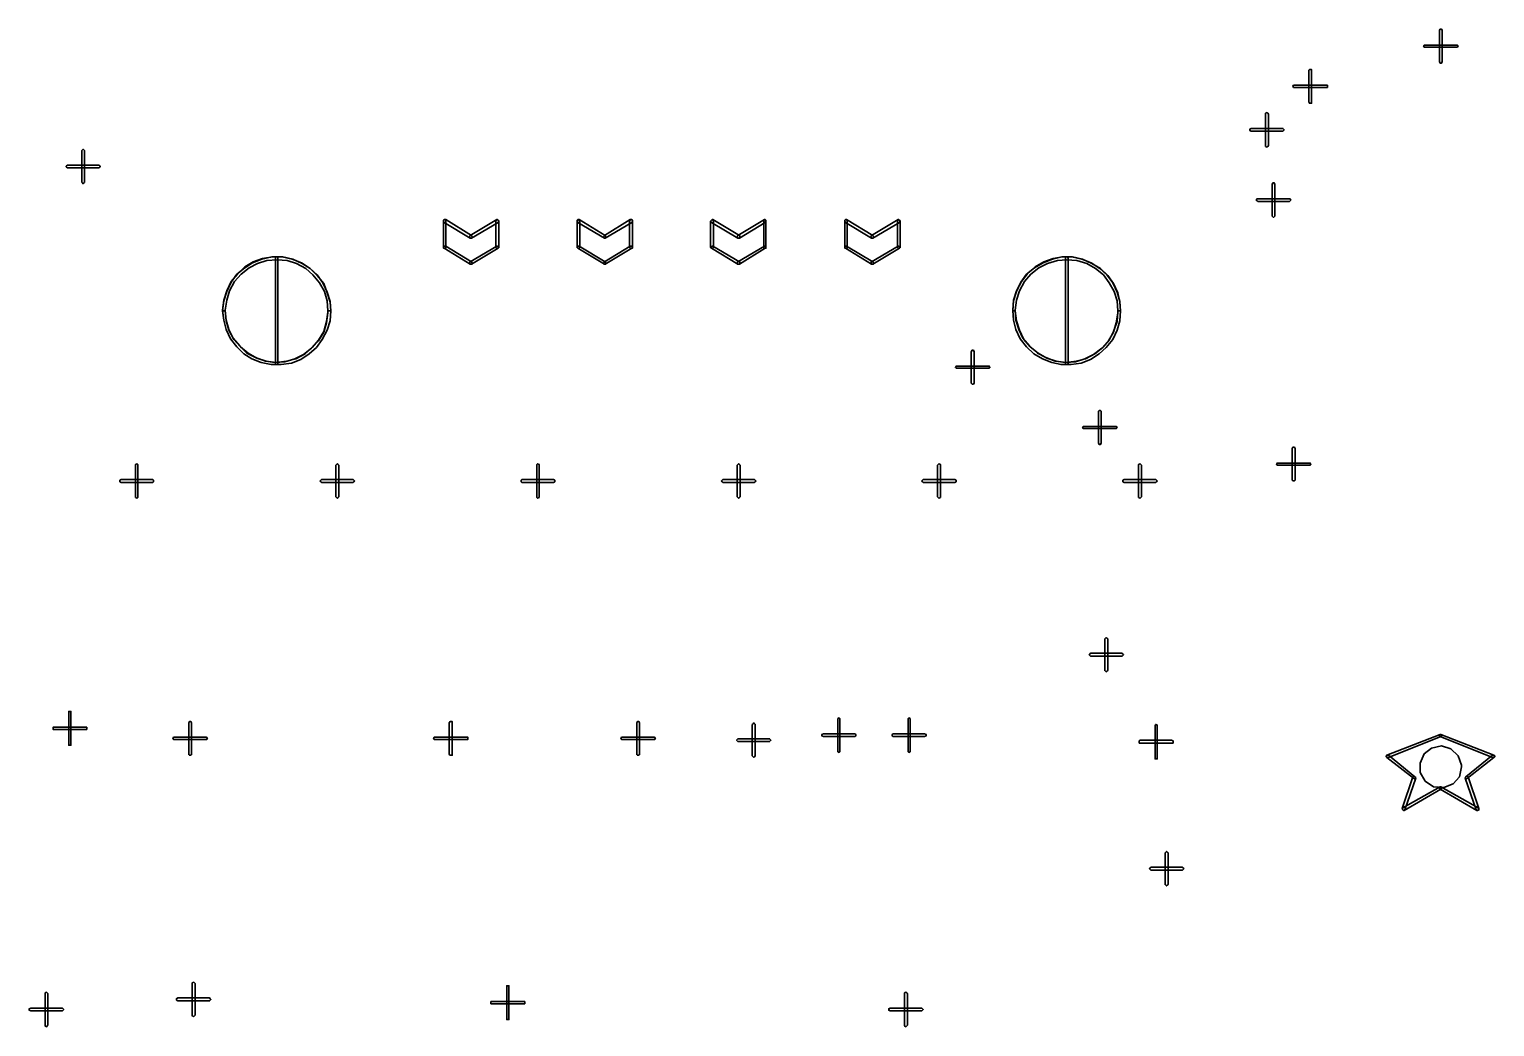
# Model space of a CAD drawing. Header units: millimetres. Extents: x 0 to 1189, y 35 to 806.
# Drawn here: x 705.1 to 756.1, y 436.7 to 471.5 of the extents above; entities that cross this region are included whole.
import ezdxf

# ---------------------------------------------------------------- set-up
doc = ezdxf.new("R2010")
doc.units = ezdxf.units.MM
doc.layers.add('Pen 1', color=7, linetype='Continuous')

msp = doc.modelspace()

# ---------------------------------------------------------------- linework, layer by layer
at = {"layer": 'Pen 1', "color": 7, "lineweight": 30}
for points in [[(754.2, 471.425), (754.225, 471.45), (754.25, 471.45), (754.275, 471.45), (754.3, 471.425), (754.3, 470.325), (754.275, 470.275), (754.25, 470.275), (754.225, 470.275), (754.2, 470.325), (754.2, 471.425)], [(754.2, 471.425), (754.225, 471.45), (754.25, 471.45), (754.275, 471.45), (754.3, 471.425), (754.3, 470.325), (754.275, 470.275), (754.25, 470.275), (754.225, 470.275), (754.2, 470.325), (754.2, 471.425)], [(753.7, 470.825), (753.675, 470.825), (753.65, 470.875), (753.675, 470.9), (753.7, 470.9), (754.8, 470.9), (754.825, 470.9), (754.85, 470.875), (754.825, 470.825), (754.8, 470.825), (753.7, 470.825)], [(753.7, 470.825), (753.675, 470.825), (753.65, 470.875), (753.675, 470.9), (753.7, 470.9), (754.8, 470.9), (754.825, 470.9), (754.85, 470.875), (754.825, 470.825), (754.8, 470.825), (753.7, 470.825)], [(749.65, 470.025), (749.675, 470.05), (749.7, 470.05), (749.75, 470.05), (749.75, 470.025), (749.75, 468.925), (749.75, 468.875), (749.7, 468.875), (749.675, 468.875), (749.65, 468.925), (749.65, 470.025)], [(749.65, 470.025), (749.675, 470.05), (749.7, 470.05), (749.75, 470.05), (749.75, 470.025), (749.75, 468.925), (749.75, 468.875), (749.7, 468.875), (749.675, 468.875), (749.65, 468.925), (749.65, 470.025)], [(749.15, 469.425), (749.125, 469.425), (749.1, 469.475), (749.125, 469.5), (749.15, 469.5), (750.25, 469.5), (750.3, 469.5), (750.3, 469.475), (750.3, 469.425), (750.25, 469.425), (749.15, 469.425)], [(749.15, 469.425), (749.125, 469.425), (749.1, 469.475), (749.125, 469.5), (749.15, 469.5), (750.25, 469.5), (750.3, 469.5), (750.3, 469.475), (750.3, 469.425), (750.25, 469.425), (749.15, 469.425)], [(748.15, 468.5), (748.15, 468.525), (748.2, 468.55), (748.225, 468.525), (748.25, 468.5), (748.25, 467.4), (748.225, 467.375), (748.2, 467.35), (748.15, 467.375), (748.15, 467.4), (748.15, 468.5)], [(748.15, 468.5), (748.15, 468.525), (748.2, 468.55), (748.225, 468.525), (748.25, 468.5), (748.25, 467.4), (748.225, 467.375), (748.2, 467.35), (748.15, 467.375), (748.15, 467.4), (748.15, 468.5)], [(747.65, 467.9), (747.6, 467.925), (747.6, 467.95), (747.6, 467.975), (747.65, 468), (748.75, 468), (748.775, 467.975), (748.8, 467.95), (748.775, 467.925), (748.75, 467.9), (747.65, 467.9)], [(747.65, 467.9), (747.6, 467.925), (747.6, 467.95), (747.6, 467.975), (747.65, 468), (748.75, 468), (748.775, 467.975), (748.8, 467.95), (748.775, 467.925), (748.75, 467.9), (747.65, 467.9)], [(706.925, 467.225), (706.95, 467.25), (706.975, 467.275), (707, 467.25), (707.025, 467.225), (707.025, 466.125), (707, 466.1), (706.975, 466.075), (706.95, 466.1), (706.925, 466.125), (706.925, 467.225)], [(706.925, 467.225), (706.95, 467.25), (706.975, 467.275), (707, 467.25), (707.025, 467.225), (707.025, 466.125), (707, 466.1), (706.975, 466.075), (706.95, 466.1), (706.925, 466.125), (706.925, 467.225)], [(706.425, 466.625), (706.4, 466.65), (706.375, 466.675), (706.4, 466.7), (706.425, 466.725), (707.525, 466.725), (707.55, 466.7), (707.575, 466.675), (707.55, 466.65), (707.525, 466.625), (706.425, 466.625)], [(706.425, 466.625), (706.4, 466.65), (706.375, 466.675), (706.4, 466.7), (706.425, 466.725), (707.525, 466.725), (707.55, 466.7), (707.575, 466.675), (707.55, 466.65), (707.525, 466.625), (706.425, 466.625)], [(748.375, 466.05), (748.4, 466.1), (748.425, 466.1), (748.45, 466.1), (748.475, 466.05), (748.475, 464.95), (748.45, 464.925), (748.425, 464.9), (748.4, 464.925), (748.375, 464.95), (748.375, 466.05)], [(748.375, 466.05), (748.4, 466.1), (748.425, 466.1), (748.45, 466.1), (748.475, 466.05), (748.475, 464.95), (748.45, 464.925), (748.425, 464.9), (748.4, 464.925), (748.375, 464.95), (748.375, 466.05)], [(747.875, 465.45), (747.85, 465.475), (747.825, 465.5), (747.85, 465.55), (747.875, 465.55), (748.975, 465.55), (749, 465.55), (749.025, 465.5), (749, 465.475), (748.975, 465.45), (747.875, 465.45)], [(747.875, 465.45), (747.85, 465.475), (747.825, 465.5), (747.85, 465.55), (747.875, 465.55), (748.975, 465.55), (749, 465.55), (749.025, 465.5), (749, 465.475), (748.975, 465.45), (747.875, 465.45)], [(720.5, 464.275), (720.525, 464.225), (720.525, 464.2), (720.5, 464.175), (720.45, 464.175), (719.55, 464.725), (719.525, 464.775), (719.525, 464.8), (719.55, 464.825), (719.6, 464.825), (720.5, 464.275)], [(720.5, 464.275), (720.525, 464.225), (720.525, 464.2), (720.5, 464.175), (720.45, 464.175), (719.55, 464.725), (719.525, 464.775), (719.525, 464.8), (719.55, 464.825), (719.6, 464.825), (720.5, 464.275)], [(719.525, 464.775), (719.525, 464.8), (719.575, 464.825), (719.6, 464.8), (719.6, 464.775), (719.6, 463.85), (719.6, 463.825), (719.575, 463.825), (719.525, 463.825), (719.525, 463.85), (719.525, 464.775)], [(719.525, 464.775), (719.525, 464.8), (719.575, 464.825), (719.6, 464.8), (719.6, 464.775), (719.6, 463.85), (719.6, 463.825), (719.575, 463.825), (719.525, 463.825), (719.525, 463.85), (719.525, 464.775)], [(721.375, 464.825), (721.4, 464.825), (721.425, 464.8), (721.45, 464.775), (721.425, 464.725), (720.5, 464.175), (720.475, 464.175), (720.45, 464.2), (720.425, 464.225), (720.45, 464.275), (721.375, 464.825)], [(721.375, 464.825), (721.4, 464.825), (721.425, 464.8), (721.45, 464.775), (721.425, 464.725), (720.5, 464.175), (720.475, 464.175), (720.45, 464.2), (720.425, 464.225), (720.45, 464.275), (721.375, 464.825)], [(721.45, 463.85), (721.425, 463.825), (721.4, 463.825), (721.375, 463.825), (721.35, 463.85), (721.35, 464.775), (721.375, 464.8), (721.4, 464.825), (721.425, 464.8), (721.45, 464.775), (721.45, 463.85)], [(721.45, 463.85), (721.425, 463.825), (721.4, 463.825), (721.375, 463.825), (721.35, 463.85), (721.35, 464.775), (721.375, 464.8), (721.4, 464.825), (721.425, 464.8), (721.45, 464.775), (721.45, 463.85)], [(725.15, 464.275), (725.175, 464.225), (725.175, 464.2), (725.15, 464.175), (725.125, 464.175), (724.2, 464.725), (724.175, 464.775), (724.175, 464.8), (724.2, 464.825), (724.25, 464.825), (725.15, 464.275)], [(725.15, 464.275), (725.175, 464.225), (725.175, 464.2), (725.15, 464.175), (725.125, 464.175), (724.2, 464.725), (724.175, 464.775), (724.175, 464.8), (724.2, 464.825), (724.25, 464.825), (725.15, 464.275)], [(724.175, 464.775), (724.2, 464.8), (724.225, 464.825), (724.25, 464.8), (724.275, 464.775), (724.275, 463.85), (724.25, 463.825), (724.225, 463.825), (724.2, 463.825), (724.175, 463.85), (724.175, 464.775)], [(724.175, 464.775), (724.2, 464.8), (724.225, 464.825), (724.25, 464.8), (724.275, 464.775), (724.275, 463.85), (724.25, 463.825), (724.225, 463.825), (724.2, 463.825), (724.175, 463.85), (724.175, 464.775)], [(726.025, 464.825), (726.075, 464.825), (726.1, 464.8), (726.1, 464.775), (726.075, 464.725), (725.15, 464.175), (725.125, 464.175), (725.1, 464.2), (725.1, 464.225), (725.125, 464.275), (726.025, 464.825)], [(726.025, 464.825), (726.075, 464.825), (726.1, 464.8), (726.1, 464.775), (726.075, 464.725), (725.15, 464.175), (725.125, 464.175), (725.1, 464.2), (725.1, 464.225), (725.125, 464.275), (726.025, 464.825)], [(726.1, 463.85), (726.1, 463.825), (726.05, 463.825), (726.025, 463.825), (726, 463.85), (726, 464.775), (726.025, 464.8), (726.05, 464.825), (726.1, 464.8), (726.1, 464.775), (726.1, 463.85)], [(726.1, 463.85), (726.1, 463.825), (726.05, 463.825), (726.025, 463.825), (726, 463.85), (726, 464.775), (726.025, 464.8), (726.05, 464.825), (726.1, 464.8), (726.1, 464.775), (726.1, 463.85)], [(729.825, 464.275), (729.85, 464.225), (729.825, 464.2), (729.8, 464.175), (729.775, 464.175), (728.85, 464.725), (728.825, 464.775), (728.85, 464.8), (728.875, 464.825), (728.9, 464.825), (729.825, 464.275)], [(729.825, 464.275), (729.85, 464.225), (729.825, 464.2), (729.8, 464.175), (729.775, 464.175), (728.85, 464.725), (728.825, 464.775), (728.85, 464.8), (728.875, 464.825), (728.9, 464.825), (729.825, 464.275)], [(728.825, 464.775), (728.85, 464.8), (728.875, 464.825), (728.9, 464.8), (728.925, 464.775), (728.925, 463.85), (728.9, 463.825), (728.875, 463.825), (728.85, 463.825), (728.825, 463.85), (728.825, 464.775)], [(728.825, 464.775), (728.85, 464.8), (728.875, 464.825), (728.9, 464.8), (728.925, 464.775), (728.925, 463.85), (728.9, 463.825), (728.875, 463.825), (728.85, 463.825), (728.825, 463.85), (728.825, 464.775)], [(730.7, 464.825), (730.725, 464.825), (730.75, 464.8), (730.75, 464.775), (730.725, 464.725), (729.825, 464.175), (729.775, 464.175), (729.75, 464.2), (729.75, 464.225), (729.775, 464.275), (730.7, 464.825)], [(730.7, 464.825), (730.725, 464.825), (730.75, 464.8), (730.75, 464.775), (730.725, 464.725), (729.825, 464.175), (729.775, 464.175), (729.75, 464.2), (729.75, 464.225), (729.775, 464.275), (730.7, 464.825)], [(730.75, 463.85), (730.75, 463.825), (730.725, 463.825), (730.675, 463.825), (730.675, 463.85), (730.675, 464.775), (730.675, 464.8), (730.725, 464.825), (730.75, 464.8), (730.75, 464.775), (730.75, 463.85)], [(730.75, 463.85), (730.75, 463.825), (730.725, 463.825), (730.675, 463.825), (730.675, 463.85), (730.675, 464.775), (730.675, 464.8), (730.725, 464.825), (730.75, 464.8), (730.75, 464.775), (730.75, 463.85)], [(734.475, 464.275), (734.5, 464.225), (734.5, 464.2), (734.475, 464.175), (734.425, 464.175), (733.525, 464.725), (733.5, 464.775), (733.5, 464.8), (733.525, 464.825), (733.55, 464.825), (734.475, 464.275)], [(734.475, 464.275), (734.5, 464.225), (734.5, 464.2), (734.475, 464.175), (734.425, 464.175), (733.525, 464.725), (733.5, 464.775), (733.5, 464.8), (733.525, 464.825), (733.55, 464.825), (734.475, 464.275)], [(733.5, 464.775), (733.5, 464.8), (733.525, 464.825), (733.575, 464.8), (733.575, 464.775), (733.575, 463.85), (733.575, 463.825), (733.525, 463.825), (733.5, 463.825), (733.5, 463.85), (733.5, 464.775)], [(733.5, 464.775), (733.5, 464.8), (733.525, 464.825), (733.575, 464.8), (733.575, 464.775), (733.575, 463.85), (733.575, 463.825), (733.525, 463.825), (733.5, 463.825), (733.5, 463.85), (733.5, 464.775)], [(735.35, 464.825), (735.375, 464.825), (735.4, 464.8), (735.425, 464.775), (735.4, 464.725), (734.475, 464.175), (734.45, 464.175), (734.425, 464.2), (734.4, 464.225), (734.425, 464.275), (735.35, 464.825)], [(735.35, 464.825), (735.375, 464.825), (735.4, 464.8), (735.425, 464.775), (735.4, 464.725), (734.475, 464.175), (734.45, 464.175), (734.425, 464.2), (734.4, 464.225), (734.425, 464.275), (735.35, 464.825)], [(735.425, 463.85), (735.4, 463.825), (735.375, 463.825), (735.35, 463.825), (735.325, 463.85), (735.325, 464.775), (735.35, 464.8), (735.375, 464.825), (735.4, 464.8), (735.425, 464.775), (735.425, 463.85)], [(735.425, 463.85), (735.4, 463.825), (735.375, 463.825), (735.35, 463.825), (735.325, 463.85), (735.325, 464.775), (735.35, 464.8), (735.375, 464.825), (735.4, 464.8), (735.425, 464.775), (735.425, 463.85)], [(719.55, 463.825), (719.525, 463.85), (719.525, 463.875), (719.55, 463.9), (719.6, 463.9), (720.5, 463.35), (720.525, 463.325), (720.525, 463.275), (720.5, 463.275), (720.45, 463.275), (719.55, 463.825)], [(719.55, 463.825), (719.525, 463.85), (719.525, 463.875), (719.55, 463.9), (719.6, 463.9), (720.5, 463.35), (720.525, 463.325), (720.525, 463.275), (720.5, 463.275), (720.45, 463.275), (719.55, 463.825)], [(720.5, 463.275), (720.475, 463.275), (720.45, 463.275), (720.425, 463.325), (720.45, 463.35), (721.375, 463.9), (721.4, 463.9), (721.425, 463.875), (721.45, 463.85), (721.425, 463.825), (720.5, 463.275)], [(720.5, 463.275), (720.475, 463.275), (720.45, 463.275), (720.425, 463.325), (720.45, 463.35), (721.375, 463.9), (721.4, 463.9), (721.425, 463.875), (721.45, 463.85), (721.425, 463.825), (720.5, 463.275)], [(724.2, 463.825), (724.175, 463.85), (724.175, 463.875), (724.2, 463.9), (724.25, 463.9), (725.15, 463.35), (725.175, 463.325), (725.175, 463.275), (725.15, 463.275), (725.125, 463.275), (724.2, 463.825)], [(724.2, 463.825), (724.175, 463.85), (724.175, 463.875), (724.2, 463.9), (724.25, 463.9), (725.15, 463.35), (725.175, 463.325), (725.175, 463.275), (725.15, 463.275), (725.125, 463.275), (724.2, 463.825)], [(725.15, 463.275), (725.125, 463.275), (725.1, 463.275), (725.1, 463.325), (725.125, 463.35), (726.025, 463.9), (726.075, 463.9), (726.1, 463.875), (726.1, 463.85), (726.075, 463.825), (725.15, 463.275)], [(725.15, 463.275), (725.125, 463.275), (725.1, 463.275), (725.1, 463.325), (725.125, 463.35), (726.025, 463.9), (726.075, 463.9), (726.1, 463.875), (726.1, 463.85), (726.075, 463.825), (725.15, 463.275)], [(728.85, 463.825), (728.825, 463.85), (728.85, 463.875), (728.875, 463.9), (728.9, 463.9), (729.825, 463.35), (729.85, 463.325), (729.825, 463.275), (729.8, 463.275), (729.775, 463.275), (728.85, 463.825)], [(728.85, 463.825), (728.825, 463.85), (728.85, 463.875), (728.875, 463.9), (728.9, 463.9), (729.825, 463.35), (729.85, 463.325), (729.825, 463.275), (729.8, 463.275), (729.775, 463.275), (728.85, 463.825)], [(729.825, 463.275), (729.775, 463.275), (729.75, 463.275), (729.75, 463.325), (729.775, 463.35), (730.7, 463.9), (730.725, 463.9), (730.75, 463.875), (730.75, 463.85), (730.725, 463.825), (729.825, 463.275)], [(729.825, 463.275), (729.775, 463.275), (729.75, 463.275), (729.75, 463.325), (729.775, 463.35), (730.7, 463.9), (730.725, 463.9), (730.75, 463.875), (730.75, 463.85), (730.725, 463.825), (729.825, 463.275)], [(733.525, 463.825), (733.5, 463.85), (733.5, 463.875), (733.525, 463.9), (733.55, 463.9), (734.475, 463.35), (734.5, 463.325), (734.5, 463.275), (734.475, 463.275), (734.425, 463.275), (733.525, 463.825)], [(733.525, 463.825), (733.5, 463.85), (733.5, 463.875), (733.525, 463.9), (733.55, 463.9), (734.475, 463.35), (734.5, 463.325), (734.5, 463.275), (734.475, 463.275), (734.425, 463.275), (733.525, 463.825)], [(734.475, 463.275), (734.45, 463.275), (734.425, 463.275), (734.4, 463.325), (734.425, 463.35), (735.35, 463.9), (735.375, 463.9), (735.4, 463.875), (735.425, 463.85), (735.4, 463.825), (734.475, 463.275)], [(734.475, 463.275), (734.45, 463.275), (734.425, 463.275), (734.4, 463.325), (734.425, 463.35), (735.35, 463.9), (735.375, 463.9), (735.4, 463.875), (735.425, 463.85), (735.4, 463.825), (734.475, 463.275)], [(711.825, 461.65), (711.875, 462), (711.975, 462.325), (712.125, 462.65), (712.325, 462.925), (712.6, 463.15), (712.875, 463.325), (713.2, 463.45), (713.55, 463.525), (713.9, 463.525), (714.25, 463.45), (714.575, 463.325), (714.875, 463.125), (715.125, 462.9), (715.325, 462.625), (715.475, 462.3), (715.575, 461.975), (715.6, 461.65), (715.5, 461.65), (715.475, 462), (715.375, 462.325), (715.2, 462.625), (714.975, 462.9), (714.725, 463.125), (714.4, 463.3), (714.075, 463.4), (713.725, 463.425), (713.375, 463.4), (713.05, 463.3), (712.75, 463.15), (712.475, 462.925), (712.25, 462.675), (712.075, 462.35), (711.975, 462.025), (711.925, 461.675), (711.925, 461.65), (711.825, 461.65)], [(715.6, 461.65), (715.575, 461.3), (715.475, 460.975), (715.3, 460.65), (715.1, 460.375), (714.85, 460.15), (714.55, 459.95), (714.225, 459.825), (713.875, 459.775), (713.525, 459.775), (713.175, 459.85), (712.85, 459.975), (712.575, 460.15), (712.325, 460.4), (712.1, 460.675), (711.95, 461), (711.875, 461.325), (711.825, 461.675), (711.875, 462.025), (711.975, 462.35), (712.125, 462.675), (712.35, 462.925), (712.6, 463.175), (712.9, 463.35), (713.225, 463.475), (713.575, 463.525), (713.925, 463.525), (714.275, 463.45), (714.6, 463.3), (714.875, 463.125), (715.125, 462.875), (715.35, 462.6), (715.475, 462.275), (715.575, 461.95), (715.6, 461.65)], [(715.5, 461.65), (715.475, 462), (715.375, 462.325), (715.2, 462.625), (714.975, 462.9), (714.725, 463.125), (714.4, 463.3), (714.075, 463.4), (713.725, 463.425), (713.375, 463.4), (713.05, 463.3), (712.75, 463.15), (712.475, 462.925), (712.25, 462.675), (712.075, 462.35), (711.975, 462.025), (711.925, 461.675), (711.95, 461.325), (712.05, 461), (712.2, 460.7), (712.425, 460.425), (712.675, 460.175), (712.975, 460.025), (713.325, 459.9), (713.65, 459.85), (714, 459.875), (714.35, 459.975), (714.65, 460.125), (714.925, 460.35), (715.175, 460.6), (715.35, 460.9), (715.45, 461.225), (715.5, 461.575), (715.5, 461.65)], [(713.675, 463.475), (713.675, 463.525), (713.725, 463.525), (713.75, 463.525), (713.75, 463.475), (713.75, 459.825), (713.75, 459.775), (713.725, 459.775), (713.675, 459.775), (713.675, 459.825), (713.675, 463.475)], [(713.675, 463.475), (713.675, 463.525), (713.725, 463.525), (713.75, 463.525), (713.75, 463.475), (713.75, 459.825), (713.75, 459.775), (713.725, 459.775), (713.675, 459.775), (713.675, 459.825), (713.675, 463.475)], [(739.35, 461.65), (739.375, 462), (739.475, 462.325), (739.625, 462.65), (739.825, 462.925), (740.1, 463.15), (740.4, 463.325), (740.725, 463.45), (741.05, 463.525), (741.4, 463.525), (741.75, 463.45), (742.075, 463.325), (742.375, 463.125), (742.625, 462.9), (742.825, 462.625), (742.975, 462.3), (743.075, 461.975), (743.1, 461.65), (743, 461.65), (742.975, 462), (742.875, 462.325), (742.7, 462.625), (742.5, 462.9), (742.225, 463.125), (741.925, 463.3), (741.575, 463.4), (741.225, 463.425), (740.9, 463.4), (740.55, 463.3), (740.25, 463.15), (739.975, 462.925), (739.75, 462.675), (739.575, 462.35), (739.475, 462.025), (739.425, 461.675), (739.425, 461.65), (739.35, 461.65)], [(743.1, 461.65), (743.075, 461.3), (742.975, 460.975), (742.825, 460.65), (742.6, 460.375), (742.35, 460.15), (742.05, 459.95), (741.725, 459.825), (741.375, 459.775), (741.025, 459.775), (740.7, 459.85), (740.375, 459.975), (740.075, 460.15), (739.825, 460.4), (739.6, 460.675), (739.45, 461), (739.375, 461.325), (739.35, 461.675), (739.375, 462.025), (739.475, 462.35), (739.65, 462.675), (739.85, 462.925), (740.125, 463.175), (740.425, 463.35), (740.75, 463.475), (741.075, 463.525), (741.425, 463.525), (741.775, 463.45), (742.1, 463.3), (742.4, 463.125), (742.65, 462.875), (742.85, 462.6), (743, 462.275), (743.075, 461.95), (743.1, 461.65)], [(743, 461.65), (742.975, 462), (742.875, 462.325), (742.7, 462.625), (742.5, 462.9), (742.225, 463.125), (741.925, 463.3), (741.575, 463.4), (741.225, 463.425), (740.9, 463.4), (740.55, 463.3), (740.25, 463.15), (739.975, 462.925), (739.75, 462.675), (739.575, 462.35), (739.475, 462.025), (739.425, 461.675), (739.45, 461.325), (739.55, 461), (739.7, 460.7), (739.925, 460.425), (740.2, 460.175), (740.5, 460.025), (740.825, 459.9), (741.175, 459.85), (741.525, 459.875), (741.85, 459.975), (742.15, 460.125), (742.45, 460.35), (742.675, 460.6), (742.85, 460.9), (742.95, 461.225), (743, 461.575), (743, 461.65)], [(741.175, 463.475), (741.175, 463.525), (741.225, 463.525), (741.25, 463.525), (741.275, 463.475), (741.275, 459.825), (741.25, 459.775), (741.225, 459.775), (741.175, 459.775), (741.175, 459.825), (741.175, 463.475)], [(741.175, 463.475), (741.175, 463.525), (741.225, 463.525), (741.25, 463.525), (741.275, 463.475), (741.275, 459.825), (741.25, 459.775), (741.225, 459.775), (741.175, 459.775), (741.175, 459.825), (741.175, 463.475)], [(711.925, 461.65), (711.95, 461.3), (712.05, 460.975), (712.225, 460.65), (712.45, 460.4), (712.725, 460.175), (713.025, 460), (713.35, 459.9), (713.7, 459.85), (714.05, 459.9), (714.375, 459.975), (714.7, 460.15), (714.95, 460.375), (715.175, 460.625), (715.35, 460.925), (715.45, 461.275), (715.5, 461.6), (715.5, 461.65), (715.6, 461.65), (715.575, 461.3), (715.475, 460.975), (715.3, 460.65), (715.1, 460.375), (714.85, 460.15), (714.55, 459.95), (714.225, 459.825), (713.875, 459.775), (713.525, 459.775), (713.175, 459.85), (712.85, 459.975), (712.575, 460.15), (712.325, 460.4), (712.1, 460.675), (711.95, 461), (711.875, 461.325), (711.825, 461.65), (711.925, 461.65)], [(739.425, 461.65), (739.475, 461.3), (739.575, 460.975), (739.725, 460.65), (739.95, 460.4), (740.225, 460.175), (740.525, 460), (740.85, 459.9), (741.2, 459.85), (741.55, 459.9), (741.875, 459.975), (742.2, 460.15), (742.475, 460.375), (742.7, 460.625), (742.85, 460.925), (742.975, 461.275), (743, 461.6), (743, 461.65), (743.1, 461.65), (743.075, 461.3), (742.975, 460.975), (742.825, 460.65), (742.6, 460.375), (742.35, 460.15), (742.05, 459.95), (741.725, 459.825), (741.375, 459.775), (741.025, 459.775), (740.7, 459.85), (740.375, 459.975), (740.075, 460.15), (739.825, 460.4), (739.6, 460.675), (739.45, 461), (739.375, 461.325), (739.35, 461.65), (739.425, 461.65)], [(737.9, 460.225), (737.925, 460.275), (737.95, 460.275), (737.975, 460.275), (738, 460.225), (738, 459.125), (737.975, 459.1), (737.95, 459.1), (737.925, 459.1), (737.9, 459.125), (737.9, 460.225)], [(737.9, 460.225), (737.925, 460.275), (737.95, 460.275), (737.975, 460.275), (738, 460.225), (738, 459.125), (737.975, 459.1), (737.95, 459.1), (737.925, 459.1), (737.9, 459.125), (737.9, 460.225)], [(737.4, 459.65), (737.375, 459.65), (737.35, 459.675), (737.375, 459.725), (737.4, 459.725), (738.5, 459.725), (738.525, 459.725), (738.55, 459.675), (738.525, 459.65), (738.5, 459.65), (737.4, 459.65)], [(737.4, 459.65), (737.375, 459.65), (737.35, 459.675), (737.375, 459.725), (737.4, 459.725), (738.5, 459.725), (738.525, 459.725), (738.55, 459.675), (738.525, 459.65), (738.5, 459.65), (737.4, 459.65)], [(742.325, 458.15), (742.35, 458.175), (742.375, 458.175), (742.4, 458.175), (742.425, 458.15), (742.425, 457.05), (742.4, 457), (742.375, 457), (742.35, 457), (742.325, 457.05), (742.325, 458.15)], [(742.325, 458.15), (742.35, 458.175), (742.375, 458.175), (742.4, 458.175), (742.425, 458.15), (742.425, 457.05), (742.4, 457), (742.375, 457), (742.35, 457), (742.325, 457.05), (742.325, 458.15)], [(741.825, 457.55), (741.8, 457.55), (741.775, 457.6), (741.8, 457.625), (741.825, 457.625), (742.925, 457.625), (742.95, 457.625), (742.975, 457.6), (742.95, 457.55), (742.925, 457.55), (741.825, 457.55)], [(741.825, 457.55), (741.8, 457.55), (741.775, 457.6), (741.8, 457.625), (741.825, 457.625), (742.925, 457.625), (742.95, 457.625), (742.975, 457.6), (742.95, 457.55), (742.925, 457.55), (741.825, 457.55)], [(749.075, 456.85), (749.1, 456.9), (749.125, 456.9), (749.15, 456.9), (749.175, 456.85), (749.175, 455.75), (749.15, 455.725), (749.125, 455.725), (749.1, 455.725), (749.075, 455.75), (749.075, 456.85)], [(749.075, 456.85), (749.1, 456.9), (749.125, 456.9), (749.15, 456.9), (749.175, 456.85), (749.175, 455.75), (749.15, 455.725), (749.125, 455.725), (749.1, 455.725), (749.075, 455.75), (749.075, 456.85)], [(708.8, 456.275), (708.8, 456.3), (708.85, 456.325), (708.875, 456.3), (708.875, 456.275), (708.875, 455.175), (708.875, 455.15), (708.85, 455.125), (708.8, 455.15), (708.8, 455.175), (708.8, 456.275)], [(708.8, 456.275), (708.8, 456.3), (708.85, 456.325), (708.875, 456.3), (708.875, 456.275), (708.875, 455.175), (708.875, 455.15), (708.85, 455.125), (708.8, 455.15), (708.8, 455.175), (708.8, 456.275)], [(715.775, 456.275), (715.8, 456.3), (715.825, 456.325), (715.85, 456.3), (715.875, 456.275), (715.875, 455.175), (715.85, 455.15), (715.825, 455.125), (715.8, 455.15), (715.775, 455.175), (715.775, 456.275)], [(715.775, 456.275), (715.8, 456.3), (715.825, 456.325), (715.85, 456.3), (715.875, 456.275), (715.875, 455.175), (715.85, 455.15), (715.825, 455.125), (715.8, 455.15), (715.775, 455.175), (715.775, 456.275)], [(722.775, 456.275), (722.775, 456.3), (722.8, 456.325), (722.85, 456.3), (722.85, 456.275), (722.85, 455.175), (722.85, 455.15), (722.8, 455.125), (722.775, 455.15), (722.775, 455.175), (722.775, 456.275)], [(722.775, 456.275), (722.775, 456.3), (722.8, 456.325), (722.85, 456.3), (722.85, 456.275), (722.85, 455.175), (722.85, 455.15), (722.8, 455.125), (722.775, 455.15), (722.775, 455.175), (722.775, 456.275)], [(729.75, 456.275), (729.775, 456.3), (729.8, 456.325), (729.825, 456.3), (729.85, 456.275), (729.85, 455.175), (729.825, 455.15), (729.8, 455.125), (729.775, 455.15), (729.75, 455.175), (729.75, 456.275)], [(729.75, 456.275), (729.775, 456.3), (729.8, 456.325), (729.825, 456.3), (729.85, 456.275), (729.85, 455.175), (729.825, 455.15), (729.8, 455.125), (729.775, 455.15), (729.75, 455.175), (729.75, 456.275)], [(736.725, 456.275), (736.75, 456.3), (736.775, 456.325), (736.825, 456.3), (736.825, 456.275), (736.825, 455.175), (736.825, 455.15), (736.775, 455.125), (736.75, 455.15), (736.725, 455.175), (736.725, 456.275)], [(736.725, 456.275), (736.75, 456.3), (736.775, 456.325), (736.825, 456.3), (736.825, 456.275), (736.825, 455.175), (736.825, 455.15), (736.775, 455.125), (736.75, 455.15), (736.725, 455.175), (736.725, 456.275)], [(743.725, 456.275), (743.725, 456.3), (743.775, 456.325), (743.8, 456.3), (743.825, 456.275), (743.825, 455.175), (743.8, 455.15), (743.775, 455.125), (743.725, 455.15), (743.725, 455.175), (743.725, 456.275)], [(743.725, 456.275), (743.725, 456.3), (743.775, 456.325), (743.8, 456.3), (743.825, 456.275), (743.825, 455.175), (743.8, 455.15), (743.775, 455.125), (743.725, 455.15), (743.725, 455.175), (743.725, 456.275)], [(748.575, 456.275), (748.55, 456.275), (748.525, 456.3), (748.55, 456.35), (748.575, 456.35), (749.675, 456.35), (749.7, 456.35), (749.725, 456.3), (749.7, 456.275), (749.675, 456.275), (748.575, 456.275)], [(748.575, 456.275), (748.55, 456.275), (748.525, 456.3), (748.55, 456.35), (748.575, 456.35), (749.675, 456.35), (749.7, 456.35), (749.725, 456.3), (749.7, 456.275), (749.675, 456.275), (748.575, 456.275)], [(708.3, 455.675), (708.25, 455.7), (708.25, 455.725), (708.25, 455.75), (708.3, 455.775), (709.4, 455.775), (709.425, 455.75), (709.425, 455.725), (709.425, 455.7), (709.4, 455.675), (708.3, 455.675)], [(708.3, 455.675), (708.25, 455.7), (708.25, 455.725), (708.25, 455.75), (708.3, 455.775), (709.4, 455.775), (709.425, 455.75), (709.425, 455.725), (709.425, 455.7), (709.4, 455.675), (708.3, 455.675)], [(715.275, 455.675), (715.25, 455.7), (715.225, 455.725), (715.25, 455.75), (715.275, 455.775), (716.375, 455.775), (716.4, 455.75), (716.425, 455.725), (716.4, 455.7), (716.375, 455.675), (715.275, 455.675)], [(715.275, 455.675), (715.25, 455.7), (715.225, 455.725), (715.25, 455.75), (715.275, 455.775), (716.375, 455.775), (716.4, 455.75), (716.425, 455.725), (716.4, 455.7), (716.375, 455.675), (715.275, 455.675)], [(722.25, 455.675), (722.225, 455.7), (722.225, 455.725), (722.225, 455.75), (722.25, 455.775), (723.35, 455.775), (723.4, 455.75), (723.4, 455.725), (723.4, 455.7), (723.35, 455.675), (722.25, 455.675)], [(722.25, 455.675), (722.225, 455.7), (722.225, 455.725), (722.225, 455.75), (722.25, 455.775), (723.35, 455.775), (723.4, 455.75), (723.4, 455.725), (723.4, 455.7), (723.35, 455.675), (722.25, 455.675)], [(729.25, 455.675), (729.225, 455.7), (729.2, 455.725), (729.225, 455.75), (729.25, 455.775), (730.35, 455.775), (730.375, 455.75), (730.4, 455.725), (730.375, 455.7), (730.35, 455.675), (729.25, 455.675)], [(729.25, 455.675), (729.225, 455.7), (729.2, 455.725), (729.225, 455.75), (729.25, 455.775), (730.35, 455.775), (730.375, 455.75), (730.4, 455.725), (730.375, 455.7), (730.35, 455.675), (729.25, 455.675)], [(736.225, 455.675), (736.2, 455.7), (736.175, 455.725), (736.2, 455.75), (736.225, 455.775), (737.325, 455.775), (737.375, 455.75), (737.375, 455.725), (737.375, 455.7), (737.325, 455.675), (736.225, 455.675)], [(736.225, 455.675), (736.2, 455.7), (736.175, 455.725), (736.2, 455.75), (736.225, 455.775), (737.325, 455.775), (737.375, 455.75), (737.375, 455.725), (737.375, 455.7), (737.325, 455.675), (736.225, 455.675)], [(743.225, 455.675), (743.175, 455.7), (743.175, 455.725), (743.175, 455.75), (743.225, 455.775), (744.325, 455.775), (744.35, 455.75), (744.375, 455.725), (744.35, 455.7), (744.325, 455.675), (743.225, 455.675)], [(743.225, 455.675), (743.175, 455.7), (743.175, 455.725), (743.175, 455.75), (743.225, 455.775), (744.325, 455.775), (744.35, 455.75), (744.375, 455.725), (744.35, 455.7), (744.325, 455.675), (743.225, 455.675)], [(742.55, 450.225), (742.575, 450.25), (742.6, 450.275), (742.625, 450.25), (742.65, 450.225), (742.65, 449.125), (742.625, 449.1), (742.6, 449.075), (742.575, 449.1), (742.55, 449.125), (742.55, 450.225)], [(742.55, 450.225), (742.575, 450.25), (742.6, 450.275), (742.625, 450.25), (742.65, 450.225), (742.65, 449.125), (742.625, 449.1), (742.6, 449.075), (742.575, 449.1), (742.55, 449.125), (742.55, 450.225)], [(742.05, 449.625), (742.025, 449.65), (742, 449.675), (742.025, 449.7), (742.05, 449.725), (743.15, 449.725), (743.175, 449.7), (743.2, 449.675), (743.175, 449.65), (743.15, 449.625), (742.05, 449.625)], [(742.05, 449.625), (742.025, 449.65), (742, 449.675), (742.025, 449.7), (742.05, 449.725), (743.15, 449.725), (743.175, 449.7), (743.2, 449.675), (743.175, 449.65), (743.15, 449.625), (742.05, 449.625)], [(706.475, 447.65), (706.475, 447.7), (706.5, 447.7), (706.55, 447.7), (706.55, 447.65), (706.55, 446.55), (706.55, 446.525), (706.5, 446.525), (706.475, 446.525), (706.475, 446.55), (706.475, 447.65)], [(706.475, 447.65), (706.475, 447.7), (706.5, 447.7), (706.55, 447.7), (706.55, 447.65), (706.55, 446.55), (706.55, 446.525), (706.5, 446.525), (706.475, 446.525), (706.475, 446.55), (706.475, 447.65)], [(705.95, 447.075), (705.925, 447.075), (705.925, 447.1), (705.925, 447.15), (705.95, 447.15), (707.05, 447.15), (707.1, 447.15), (707.1, 447.1), (707.1, 447.075), (707.05, 447.075), (705.95, 447.075)], [(705.95, 447.075), (705.925, 447.075), (705.925, 447.1), (705.925, 447.15), (705.95, 447.15), (707.05, 447.15), (707.1, 447.15), (707.1, 447.1), (707.1, 447.075), (707.05, 447.075), (705.95, 447.075)], [(710.65, 447.3), (710.675, 447.35), (710.7, 447.35), (710.725, 447.35), (710.75, 447.3), (710.75, 446.2), (710.725, 446.175), (710.7, 446.175), (710.675, 446.175), (710.65, 446.2), (710.65, 447.3)], [(710.65, 447.3), (710.675, 447.35), (710.7, 447.35), (710.725, 447.35), (710.75, 447.3), (710.75, 446.2), (710.725, 446.175), (710.7, 446.175), (710.675, 446.175), (710.65, 446.2), (710.65, 447.3)], [(719.725, 447.3), (719.75, 447.35), (719.775, 447.35), (719.825, 447.35), (719.825, 447.3), (719.825, 446.2), (719.825, 446.175), (719.775, 446.175), (719.75, 446.175), (719.725, 446.2), (719.725, 447.3)], [(719.725, 447.3), (719.75, 447.35), (719.775, 447.35), (719.825, 447.35), (719.825, 447.3), (719.825, 446.2), (719.825, 446.175), (719.775, 446.175), (719.75, 446.175), (719.725, 446.2), (719.725, 447.3)], [(726.25, 447.3), (726.275, 447.35), (726.3, 447.35), (726.325, 447.35), (726.35, 447.3), (726.35, 446.2), (726.325, 446.175), (726.3, 446.175), (726.275, 446.175), (726.25, 446.2), (726.25, 447.3)], [(726.25, 447.3), (726.275, 447.35), (726.3, 447.35), (726.325, 447.35), (726.35, 447.3), (726.35, 446.2), (726.325, 446.175), (726.3, 446.175), (726.275, 446.175), (726.25, 446.2), (726.25, 447.3)], [(730.275, 447.25), (730.3, 447.275), (730.325, 447.3), (730.35, 447.275), (730.375, 447.25), (730.375, 446.15), (730.35, 446.125), (730.325, 446.1), (730.3, 446.125), (730.275, 446.15), (730.275, 447.25)], [(730.275, 447.25), (730.3, 447.275), (730.325, 447.3), (730.35, 447.275), (730.375, 447.25), (730.375, 446.15), (730.35, 446.125), (730.325, 446.1), (730.3, 446.125), (730.275, 446.15), (730.275, 447.25)], [(733.25, 447.425), (733.25, 447.45), (733.3, 447.475), (733.325, 447.45), (733.325, 447.425), (733.325, 446.325), (733.325, 446.3), (733.3, 446.275), (733.25, 446.3), (733.25, 446.325), (733.25, 447.425)], [(733.25, 447.425), (733.25, 447.45), (733.3, 447.475), (733.325, 447.45), (733.325, 447.425), (733.325, 446.325), (733.325, 446.3), (733.3, 446.275), (733.25, 446.3), (733.25, 446.325), (733.25, 447.425)], [(735.7, 447.425), (735.7, 447.45), (735.725, 447.475), (735.775, 447.45), (735.775, 447.425), (735.775, 446.325), (735.775, 446.3), (735.725, 446.275), (735.7, 446.3), (735.7, 446.325), (735.7, 447.425)], [(735.7, 447.425), (735.7, 447.45), (735.725, 447.475), (735.775, 447.45), (735.775, 447.425), (735.775, 446.325), (735.775, 446.3), (735.725, 446.275), (735.7, 446.3), (735.7, 446.325), (735.7, 447.425)], [(744.3, 447.2), (744.3, 447.225), (744.325, 447.25), (744.375, 447.225), (744.375, 447.2), (744.375, 446.1), (744.375, 446.05), (744.325, 446.05), (744.3, 446.05), (744.3, 446.1), (744.3, 447.2)], [(744.3, 447.2), (744.3, 447.225), (744.325, 447.25), (744.375, 447.225), (744.375, 447.2), (744.375, 446.1), (744.375, 446.05), (744.325, 446.05), (744.3, 446.05), (744.3, 446.1), (744.3, 447.2)], [(710.15, 446.725), (710.125, 446.725), (710.1, 446.75), (710.125, 446.8), (710.15, 446.8), (711.25, 446.8), (711.275, 446.8), (711.3, 446.75), (711.275, 446.725), (711.25, 446.725), (710.15, 446.725)], [(710.15, 446.725), (710.125, 446.725), (710.1, 446.75), (710.125, 446.8), (710.15, 446.8), (711.25, 446.8), (711.275, 446.8), (711.3, 446.75), (711.275, 446.725), (711.25, 446.725), (710.15, 446.725)], [(719.225, 446.725), (719.2, 446.725), (719.175, 446.75), (719.2, 446.8), (719.225, 446.8), (720.325, 446.8), (720.375, 446.8), (720.375, 446.75), (720.375, 446.725), (720.325, 446.725), (719.225, 446.725)], [(719.225, 446.725), (719.2, 446.725), (719.175, 446.75), (719.2, 446.8), (719.225, 446.8), (720.325, 446.8), (720.375, 446.8), (720.375, 446.75), (720.375, 446.725), (720.325, 446.725), (719.225, 446.725)], [(725.75, 446.725), (725.725, 446.725), (725.7, 446.75), (725.725, 446.8), (725.75, 446.8), (726.85, 446.8), (726.875, 446.8), (726.9, 446.75), (726.875, 446.725), (726.85, 446.725), (725.75, 446.725)], [(725.75, 446.725), (725.725, 446.725), (725.7, 446.75), (725.725, 446.8), (725.75, 446.8), (726.85, 446.8), (726.875, 446.8), (726.9, 446.75), (726.875, 446.725), (726.85, 446.725), (725.75, 446.725)], [(729.775, 446.65), (729.75, 446.675), (729.725, 446.7), (729.75, 446.725), (729.775, 446.75), (730.875, 446.75), (730.9, 446.725), (730.925, 446.7), (730.9, 446.675), (730.875, 446.65), (729.775, 446.65)], [(729.775, 446.65), (729.75, 446.675), (729.725, 446.7), (729.75, 446.725), (729.775, 446.75), (730.875, 446.75), (730.9, 446.725), (730.925, 446.7), (730.9, 446.675), (730.875, 446.65), (729.775, 446.65)], [(732.75, 446.825), (732.7, 446.85), (732.7, 446.875), (732.7, 446.9), (732.75, 446.925), (733.85, 446.925), (733.875, 446.9), (733.875, 446.875), (733.875, 446.85), (733.85, 446.825), (732.75, 446.825)], [(732.75, 446.825), (732.7, 446.85), (732.7, 446.875), (732.7, 446.9), (732.75, 446.925), (733.85, 446.925), (733.875, 446.9), (733.875, 446.875), (733.875, 446.85), (733.85, 446.825), (732.75, 446.825)], [(735.175, 446.825), (735.15, 446.85), (735.15, 446.875), (735.15, 446.9), (735.175, 446.925), (736.275, 446.925), (736.325, 446.9), (736.325, 446.875), (736.325, 446.85), (736.275, 446.825), (735.175, 446.825)], [(735.175, 446.825), (735.15, 446.85), (735.15, 446.875), (735.15, 446.9), (735.175, 446.925), (736.275, 446.925), (736.325, 446.9), (736.325, 446.875), (736.325, 446.85), (736.275, 446.825), (735.175, 446.825)], [(743.775, 446.6), (743.75, 446.6), (743.75, 446.65), (743.75, 446.675), (743.775, 446.7), (744.875, 446.7), (744.925, 446.675), (744.925, 446.65), (744.925, 446.6), (744.875, 446.6), (743.775, 446.6)], [(743.775, 446.6), (743.75, 446.6), (743.75, 446.65), (743.75, 446.675), (743.775, 446.7), (744.875, 446.7), (744.925, 446.675), (744.925, 446.65), (744.925, 446.6), (744.875, 446.6), (743.775, 446.6)], [(754.225, 446.9), (754.25, 446.9), (754.275, 446.875), (754.275, 446.85), (754.25, 446.825), (752.425, 446.1), (752.375, 446.1), (752.35, 446.125), (752.35, 446.15), (752.375, 446.175), (754.225, 446.9)], [(754.225, 446.9), (754.25, 446.9), (754.275, 446.875), (754.275, 446.85), (754.25, 446.825), (752.425, 446.1), (752.375, 446.1), (752.35, 446.125), (752.35, 446.15), (752.375, 446.175), (754.225, 446.9)], [(754.975, 445.775), (754.9, 445.425), (754.675, 445.175), (754.35, 445.05), (754, 445.075), (753.7, 445.275), (753.525, 445.575), (753.525, 445.9), (753.675, 446.225), (753.925, 446.425), (754.275, 446.5), (754.6, 446.4), (754.85, 446.15), (754.975, 445.825), (754.975, 445.775)], [(754.975, 445.775), (754.9, 445.425), (754.675, 445.175), (754.35, 445.05), (754, 445.075), (753.7, 445.275), (753.525, 445.575), (753.525, 445.9), (753.675, 446.225), (753.925, 446.425), (754.275, 446.5), (754.6, 446.4), (754.85, 446.15), (754.975, 445.825), (754.975, 445.775)], [(756.1, 446.175), (756.125, 446.15), (756.125, 446.125), (756.1, 446.1), (756.05, 446.1), (754.225, 446.825), (754.2, 446.85), (754.2, 446.875), (754.225, 446.9), (754.25, 446.9), (756.1, 446.175)], [(756.1, 446.175), (756.125, 446.15), (756.125, 446.125), (756.1, 446.1), (756.05, 446.1), (754.225, 446.825), (754.2, 446.85), (754.2, 446.875), (754.225, 446.9), (754.25, 446.9), (756.1, 446.175)], [(752.375, 446.1), (752.35, 446.125), (752.375, 446.175), (752.4, 446.175), (752.425, 446.175), (753.35, 445.425), (753.375, 445.4), (753.35, 445.375), (753.325, 445.35), (753.3, 445.375), (752.375, 446.1)], [(752.375, 446.1), (752.35, 446.125), (752.375, 446.175), (752.4, 446.175), (752.425, 446.175), (753.35, 445.425), (753.375, 445.4), (753.35, 445.375), (753.325, 445.35), (753.3, 445.375), (752.375, 446.1)], [(755.175, 445.375), (755.15, 445.35), (755.125, 445.375), (755.1, 445.4), (755.125, 445.425), (756.05, 446.175), (756.075, 446.175), (756.1, 446.175), (756.125, 446.125), (756.1, 446.1), (755.175, 445.375)], [(755.175, 445.375), (755.15, 445.35), (755.125, 445.375), (755.1, 445.4), (755.125, 445.425), (756.05, 446.175), (756.075, 446.175), (756.1, 446.175), (756.125, 446.125), (756.1, 446.1), (755.175, 445.375)], [(753.275, 445.425), (753.3, 445.45), (753.325, 445.45), (753.35, 445.425), (753.375, 445.375), (753, 444.275), (752.975, 444.25), (752.95, 444.25), (752.925, 444.275), (752.9, 444.325), (753.275, 445.425)], [(753.275, 445.425), (753.3, 445.45), (753.325, 445.45), (753.35, 445.425), (753.375, 445.375), (753, 444.275), (752.975, 444.25), (752.95, 444.25), (752.925, 444.275), (752.9, 444.325), (753.275, 445.425)], [(755.575, 444.325), (755.575, 444.275), (755.525, 444.25), (755.5, 444.25), (755.475, 444.275), (755.1, 445.375), (755.125, 445.425), (755.15, 445.45), (755.175, 445.45), (755.2, 445.425), (755.575, 444.325)], [(755.575, 444.325), (755.575, 444.275), (755.525, 444.25), (755.5, 444.25), (755.475, 444.275), (755.1, 445.375), (755.125, 445.425), (755.15, 445.45), (755.175, 445.45), (755.2, 445.425), (755.575, 444.325)], [(752.975, 444.25), (752.95, 444.25), (752.925, 444.275), (752.9, 444.325), (752.925, 444.35), (754.225, 445.075), (754.25, 445.075), (754.275, 445.05), (754.275, 445.025), (754.25, 445), (752.975, 444.25)], [(752.975, 444.25), (752.95, 444.25), (752.925, 444.275), (752.9, 444.325), (752.925, 444.35), (754.225, 445.075), (754.25, 445.075), (754.275, 445.05), (754.275, 445.025), (754.25, 445), (752.975, 444.25)], [(754.225, 445), (754.2, 445.025), (754.2, 445.05), (754.225, 445.075), (754.25, 445.075), (755.55, 444.35), (755.575, 444.325), (755.55, 444.275), (755.525, 444.25), (755.5, 444.25), (754.225, 445)], [(754.225, 445), (754.2, 445.025), (754.2, 445.05), (754.225, 445.075), (754.25, 445.075), (755.55, 444.35), (755.575, 444.325), (755.55, 444.275), (755.525, 444.25), (755.5, 444.25), (754.225, 445)], [(744.65, 442.775), (744.675, 442.8), (744.7, 442.825), (744.725, 442.8), (744.75, 442.775), (744.75, 441.675), (744.725, 441.65), (744.7, 441.625), (744.675, 441.65), (744.65, 441.675), (744.65, 442.775)], [(744.65, 442.775), (744.675, 442.8), (744.7, 442.825), (744.725, 442.8), (744.75, 442.775), (744.75, 441.675), (744.725, 441.65), (744.7, 441.625), (744.675, 441.65), (744.65, 441.675), (744.65, 442.775)], [(744.15, 442.175), (744.125, 442.2), (744.1, 442.225), (744.125, 442.25), (744.15, 442.275), (745.25, 442.275), (745.275, 442.25), (745.3, 442.225), (745.275, 442.2), (745.25, 442.175), (744.15, 442.175)], [(744.15, 442.175), (744.125, 442.2), (744.1, 442.225), (744.125, 442.25), (744.15, 442.275), (745.25, 442.275), (745.275, 442.25), (745.3, 442.225), (745.275, 442.2), (745.25, 442.175), (744.15, 442.175)], [(705.65, 437.875), (705.65, 437.9), (705.7, 437.925), (705.725, 437.9), (705.75, 437.875), (705.75, 436.775), (705.725, 436.75), (705.7, 436.725), (705.65, 436.75), (705.65, 436.775), (705.65, 437.875)], [(705.65, 437.875), (705.65, 437.9), (705.7, 437.925), (705.725, 437.9), (705.75, 437.875), (705.75, 436.775), (705.725, 436.75), (705.7, 436.725), (705.65, 436.75), (705.65, 436.775), (705.65, 437.875)], [(710.775, 438.225), (710.775, 438.25), (710.825, 438.275), (710.85, 438.25), (710.875, 438.225), (710.875, 437.125), (710.85, 437.1), (710.825, 437.075), (710.775, 437.1), (710.775, 437.125), (710.775, 438.225)], [(710.775, 438.225), (710.775, 438.25), (710.825, 438.275), (710.85, 438.25), (710.875, 438.225), (710.875, 437.125), (710.85, 437.1), (710.825, 437.075), (710.775, 437.1), (710.775, 437.125), (710.775, 438.225)], [(721.725, 438.125), (721.725, 438.15), (721.75, 438.15), (721.8, 438.15), (721.8, 438.125), (721.8, 437.025), (721.8, 436.975), (721.75, 436.975), (721.725, 436.975), (721.725, 437.025), (721.725, 438.125)], [(721.725, 438.125), (721.725, 438.15), (721.75, 438.15), (721.8, 438.15), (721.8, 438.125), (721.8, 437.025), (721.8, 436.975), (721.75, 436.975), (721.725, 436.975), (721.725, 437.025), (721.725, 438.125)], [(735.575, 437.875), (735.575, 437.9), (735.625, 437.925), (735.65, 437.9), (735.675, 437.875), (735.675, 436.775), (735.65, 436.75), (735.625, 436.725), (735.575, 436.75), (735.575, 436.775), (735.575, 437.875)], [(735.575, 437.875), (735.575, 437.9), (735.625, 437.925), (735.65, 437.9), (735.675, 437.875), (735.675, 436.775), (735.65, 436.75), (735.625, 436.725), (735.575, 436.75), (735.575, 436.775), (735.575, 437.875)], [(705.15, 437.275), (705.1, 437.3), (705.1, 437.325), (705.1, 437.35), (705.15, 437.375), (706.25, 437.375), (706.275, 437.35), (706.3, 437.325), (706.275, 437.3), (706.25, 437.275), (705.15, 437.275)], [(705.15, 437.275), (705.1, 437.3), (705.1, 437.325), (705.1, 437.35), (705.15, 437.375), (706.25, 437.375), (706.275, 437.35), (706.3, 437.325), (706.275, 437.3), (706.25, 437.275), (705.15, 437.275)], [(710.275, 437.625), (710.225, 437.65), (710.225, 437.675), (710.225, 437.7), (710.275, 437.725), (711.375, 437.725), (711.4, 437.7), (711.425, 437.675), (711.4, 437.65), (711.375, 437.625), (710.275, 437.625)], [(710.275, 437.625), (710.225, 437.65), (710.225, 437.675), (710.225, 437.7), (710.275, 437.725), (711.375, 437.725), (711.4, 437.7), (711.425, 437.675), (711.4, 437.65), (711.375, 437.625), (710.275, 437.625)], [(721.2, 437.525), (721.175, 437.525), (721.175, 437.575), (721.175, 437.6), (721.2, 437.6), (722.3, 437.6), (722.35, 437.6), (722.35, 437.575), (722.35, 437.525), (722.3, 437.525), (721.2, 437.525)], [(721.2, 437.525), (721.175, 437.525), (721.175, 437.575), (721.175, 437.6), (721.2, 437.6), (722.3, 437.6), (722.35, 437.6), (722.35, 437.575), (722.35, 437.525), (722.3, 437.525), (721.2, 437.525)], [(735.075, 437.275), (735.025, 437.3), (735.025, 437.325), (735.025, 437.35), (735.075, 437.375), (736.175, 437.375), (736.2, 437.35), (736.225, 437.325), (736.2, 437.3), (736.175, 437.275), (735.075, 437.275)], [(735.075, 437.275), (735.025, 437.3), (735.025, 437.325), (735.025, 437.35), (735.075, 437.375), (736.175, 437.375), (736.2, 437.35), (736.225, 437.325), (736.2, 437.3), (736.175, 437.275), (735.075, 437.275)]]:
    msp.add_lwpolyline(points, dxfattribs=at)

doc.saveas('drawing.dxf')
